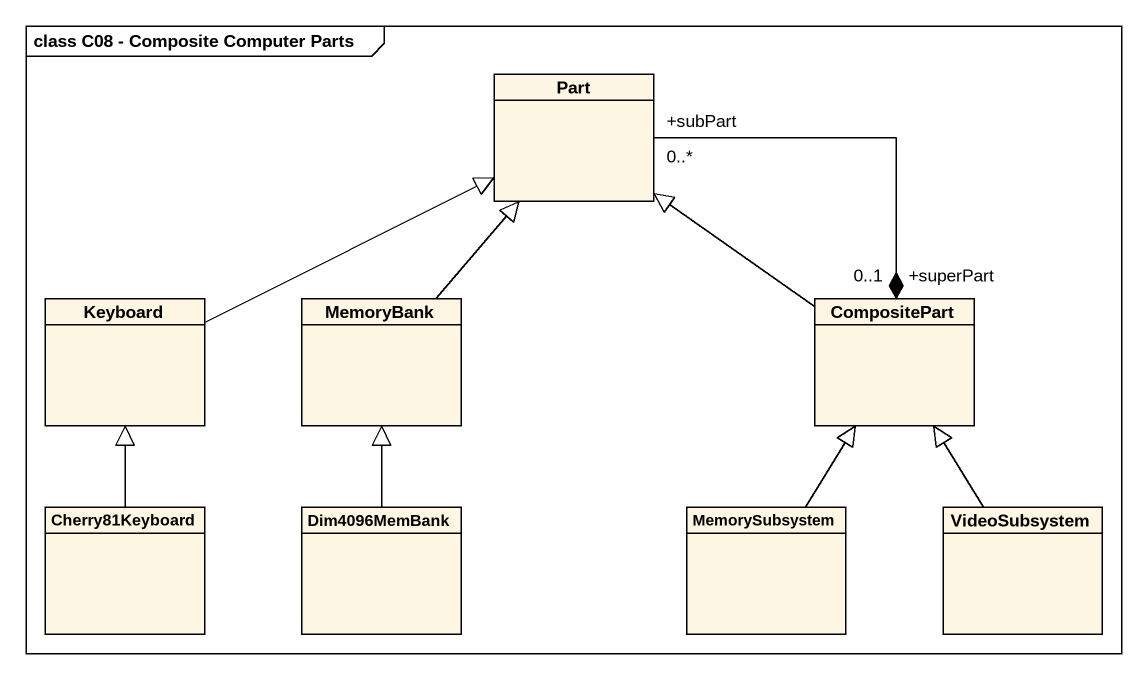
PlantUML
@startuml
mainframe class C08 - Composite Computer Parts
hide circle
hide empty members
class Part
class Keyboard
class MemoryBank
class CompositePart
class Cherry81Keyboard
class Dim4096MemBank
class MemorySubsystem
class VideoSubsystem
Keyboard -right-|> Part
MemoryBank -up-|> Part
CompositePart -up-|> Part
CompositePart "+superPart\n0..1" *-up- "+subPart\n0..*" Part
Cherry81Keyboard -up-|> Keyboard
Dim4096MemBank -up-|> MemoryBank
MemorySubsystem -up-|> CompositePart
VideoSubsystem -up-|> CompositePart
@enduml
